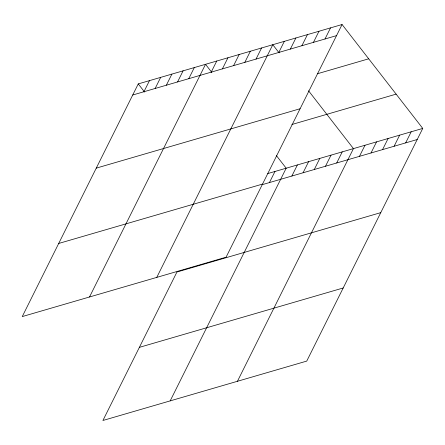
<?xml version="1.0" encoding="UTF-8"?>
<svg xmlns="http://www.w3.org/2000/svg" width="445" height="445" viewBox="0 0 445 445"><rect width="100%" height="100%" fill="white"/><g stroke="black" fill="none" stroke-linecap="round" stroke-linejoin="round"><path stroke-width="0.67" d="M342.083 24.52L138.256 83.905L22.25 316.579L226.077 257.199L342.083 24.52L422.75 128.421L306.744 361.095L102.917 420.481L176.932 272.023L380.759 212.638M143.935 91.742L149.47 80.64M155.144 88.477L160.678 77.374M166.352 85.206L171.887 74.109M177.566 81.941L183.101 70.838M188.775 78.676L194.309 67.573M89.512 296.982L205.523 64.308L211.859 72.474M211.197 72.146L216.732 61.043M222.405 68.88L227.94 57.778M233.619 65.61L239.154 54.513M244.828 62.345L250.363 51.242M256.036 59.079L261.571 47.977M156.773 277.385L272.785 44.711L279.121 52.877M278.798 52.449L284.333 41.346M290.351 49.084L295.886 37.981M301.899 45.718L307.434 34.615M313.447 42.353L318.987 31.25M325 38.988L330.535 27.885M269.442 182.572L274.977 171.47M170.179 400.884L286.185 168.204L276.467 155.689M291.859 176.042L297.394 164.939M303.073 172.777L308.607 161.674M314.281 169.512L319.816 158.409M325.495 166.241L331.03 155.144M336.704 162.976L342.238 151.873M237.441 381.287L353.447 148.608L308.546 90.774M359.465 156.345L365 145.242M371.013 152.98L376.548 141.877M382.567 149.615L388.101 138.512M394.114 146.249L399.649 135.147M405.662 142.884L411.202 131.781M132.721 95.008L336.548 35.622M317.368 73.764L368.705 58.807M96.265 168.127L300.091 108.741M291.881 124.505L396.128 94.134M267.723 173.583L422.75 128.421M58.707 243.46L262.533 184.08M262.188 184.686L417.215 139.519M139.368 347.361L343.201 287.976M138.256 83.905L144.597 92.071"/></g></svg>
